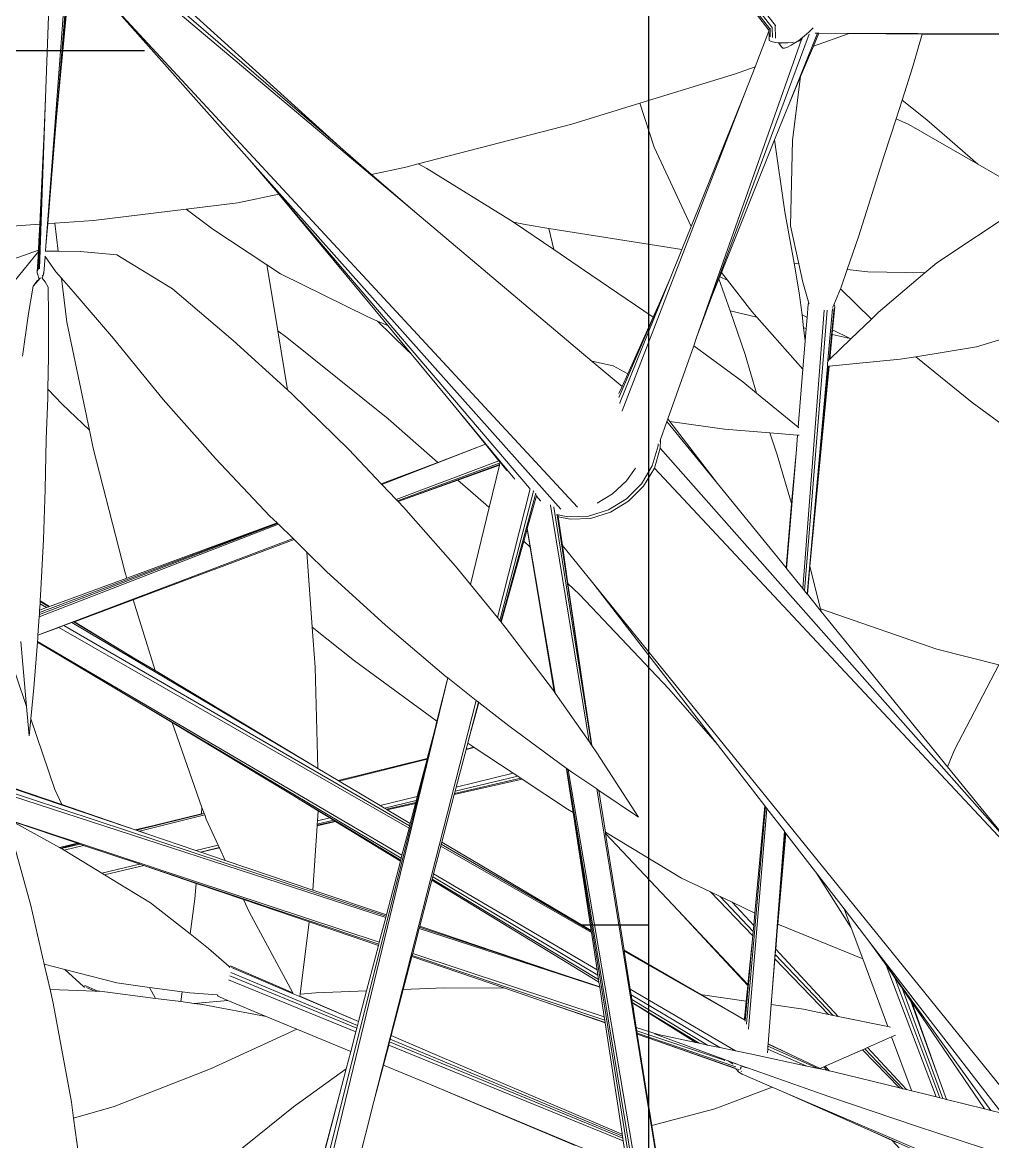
# Model space of a CAD drawing. Header units: millimetres. Extents: x 17 to 218440, y 21 to 53693.
# Drawn here: x 41036.1 to 41147, y 21875.3 to 22003.3 of the extents above; entities that cross this region are included whole.
import ezdxf

# ---------------------------------------------------------------- set-up
doc = ezdxf.new("R2010")
doc.units = ezdxf.units.MM
doc.header["$MEASUREMENT"] = 0
doc.linetypes.add('HIDDEN2', pattern=[0.1875, 0.125, -0.0625])
doc.layers.add('AS', color=8, linetype='HIDDEN2', lineweight=5)
doc.layers.add('Edges', color=7, linetype='Continuous', lineweight=18)
doc.layers.add('tampak', color=7, linetype='Continuous')

# ---------------------------------------------------------------- blocks, each defined once
blk = doc.blocks.new('OUTDOOR')
at = {"layer": 'tampak', "transparency": 33554687}
h = blk.add_hatch(dxfattribs=at)
h.set_pattern_fill('CROSS', scale=400)
h.paths.add_polyline_path([(1833117.56, 62258.33), (1829017.56, 62258.33), (1829017.56, 55399.79), (1833117.56, 55399.79)])
blk.add_line((1833117.56, 62258.33), (1833117.56, 44386.87))
blk = doc.blocks.new('BAMBOOPLAN')
at = {"layer": 'Edges'}
for p, q in [((-2.715, 8.3392), (-1.7153, 7.0763)), ((-2.1116, 7.5705), (-1.7212, 7.0733)), ((-1.7249, 7.0706), (-2.0252, 7.4588)), ((-1.7262, 7.0683), (-1.9214, 7.3233)), ((-2.9075, 6.7158), (-2.8695, 7.2193)), ((-2.8935, 6.8866), (-2.8666, 7.2149)), ((-2.8645, 7.2115), (-2.89, 6.9261)), ((-2.4267, 6.877), (-2.8116, 7.21)), ((-2.3048, 6.7715), (-2.8139, 7.2008)), ((-2.9002, 7.1682), (-2.9079, 6.9579)), ((-2.8676, 7.1649), (-2.89, 6.9261)), ((-2.7242, 7.1468), (-2.4267, 6.877)), ((-2.8128, 7.1247), (-2.5745, 6.8568)), ((-2.8128, 7.1247), (-2.039, 6.2888)), ((-1.82, 6.632), (-1.6603, 7.0617)), ((-1.7261, 7.0669), (-1.7486, 7.0087)), ((-1.7262, 7.0683), (-1.7261, 7.0701)), ((-1.7261, 7.0682), (-1.7262, 7.0683)), ((-1.7259, 7.0589), (-1.7261, 7.0682)), ((-1.7261, 7.0669), (-1.7261, 7.0682)), ((-1.726, 7.0604), (-1.7261, 7.0669)), ((-1.726, 7.0604), (-1.7258, 7.0531)), ((-1.7248, 7.0704), (-1.7249, 7.0706)), ((-1.7243, 7.0716), (-1.7243, 7.0718)), ((-1.724, 7.0576), (-1.7243, 7.0716)), ((-1.7212, 7.0733), (-1.721, 7.0729)), ((-1.7209, 7.0735), (-1.7209, 7.073)), ((-1.7209, 7.073), (-1.7204, 7.0565)), ((-1.7161, 7.0765), (-1.7161, 7.0763)), ((-1.7161, 7.0763), (-1.7153, 7.0556)), ((-1.7153, 7.0763), (-1.715, 7.076)), ((-1.6469, 7.0635), (-1.6957, 6.9418)), ((-1.6716, 7.0562), (-1.6679, 7.0591)), ((-1.6679, 7.0591), (-1.6611, 7.0651)), ((-1.6611, 7.0651), (-1.6582, 7.0679)), ((-1.6582, 7.0679), (-1.6553, 7.0708)), ((-1.6553, 7.0708), (-1.6541, 7.0723)), ((-1.6447, 7.0635), (-1.6536, 7.0425)), ((-1.6536, 7.0425), (-1.5953, 7.0631)), ((-1.65, 7.0636), (-1.6509, 7.0636)), ((-1.65, 7.0636), (-1.6469, 7.0635)), ((-1.6469, 7.0635), (-1.6447, 7.0635)), ((-1.6447, 7.0635), (-1.6446, 7.0635)), ((-1.6446, 7.0635), (-1.5953, 7.0631)), ((-1.6446, 7.0635), (-0.2215, 7.0578)), ((-1.5953, 7.0631), (-1.4759, 7.0621)), ((-1.4759, 7.0621), (-1.491, 7.0088)), ((-1.4759, 7.0621), (-1.3482, 7.0611)), ((-1.8444, 6.5661), (-1.6727, 7.0532)), ((-1.7258, 7.0531), (-1.7257, 7.0517)), ((-1.7257, 7.0517), (-1.7238, 7.0503)), ((-1.7238, 7.0503), (-1.7202, 7.0492)), ((-1.7202, 7.0492), (-1.7151, 7.0484)), ((-1.7151, 7.0484), (-1.7108, 7.048)), ((-1.7108, 7.048), (-1.7049, 7.0405)), ((-1.7108, 7.048), (-1.7106, 7.048)), ((-1.7096, 7.0467), (-1.7106, 7.048)), ((-1.7106, 7.048), (-1.709, 7.0478)), ((-1.709, 7.0478), (-1.7073, 7.0478)), ((-1.7065, 7.0468), (-1.7073, 7.0478)), ((-1.7073, 7.0478), (-1.7022, 7.0477)), ((-1.7022, 7.0477), (-1.6952, 7.0479)), ((-1.7005, 7.0392), (-1.6958, 7.0408)), ((-1.6958, 7.0408), (-1.6897, 7.0438)), ((-1.6952, 7.0479), (-1.6884, 7.0485)), ((-1.6897, 7.0438), (-1.6827, 7.0481)), ((-1.6884, 7.0485), (-1.6862, 7.0488)), ((-1.6827, 7.0481), (-1.68, 7.05)), ((-1.68, 7.05), (-1.6752, 7.0533)), ((-1.68, 7.05), (-1.6775, 7.0506)), ((-1.6775, 7.0506), (-1.6741, 7.0519)), ((-1.6752, 7.0533), (-1.6728, 7.0553)), ((-1.6536, 7.0425), (-1.6744, 6.9928)), ((-1.6741, 7.0519), (-1.6727, 7.0532)), ((-1.6728, 7.0553), (-1.6716, 7.0562)), ((-1.6727, 7.0532), (-1.6724, 7.0534)), ((-1.6725, 7.0545), (-1.6724, 7.0538)), ((-1.6724, 7.0538), (-1.6716, 7.0562)), ((-1.6724, 7.0538), (-1.6724, 7.0534)), ((-1.7049, 7.0405), (-1.7037, 7.0391)), ((-1.7037, 7.0391), (-1.7005, 7.0392)), ((-1.7808, 6.9973), (-1.7486, 7.0087)), ((-1.7486, 7.0087), (-1.7653, 6.9655)), ((-1.491, 7.0088), (-1.5087, 6.9539)), ((-1.937, 6.9491), (-1.7808, 6.9973)), ((-1.6744, 6.9928), (-1.6957, 6.9418)), ((-1.6744, 6.9928), (-1.6879, 6.8885)), ((-2.9079, 6.9579), (-2.918, 6.6784)), ((-2.9079, 6.9579), (-2.9101, 6.9027)), ((-1.7653, 6.9655), (-1.9661, 6.4466)), ((-1.7653, 6.9655), (-1.8531, 6.7479)), ((-1.5087, 6.9539), (-1.5185, 6.9236)), ((-1.5087, 6.9539), (-1.4684, 6.9222)), ((-2.0483, 6.9148), (-1.937, 6.9491)), ((-1.937, 6.9491), (-1.9137, 6.8772)), ((-1.6957, 6.9418), (-1.7169, 6.889)), ((-2.89, 6.9261), (-2.8935, 6.8866)), ((-2.299, 6.8498), (-2.0483, 6.9148)), ((-1.5185, 6.9236), (-1.5378, 6.8637)), ((-1.5185, 6.9236), (-1.4976, 6.9142)), ((-1.4976, 6.9142), (-1.3848, 6.8493)), ((-1.4684, 6.9222), (-1.3848, 6.8493)), ((-2.9101, 6.9027), (-2.9193, 6.6776)), ((-2.9174, 6.7513), (-2.9101, 6.9027)), ((-2.9045, 6.7522), (-2.8935, 6.8866)), ((-2.3754, 6.8326), (-2.4267, 6.877)), ((-1.9137, 6.8772), (-1.8531, 6.7479)), ((-1.7169, 6.889), (-1.8037, 6.6725)), ((-1.7169, 6.889), (-1.7, 6.7717)), ((-1.6879, 6.8885), (-1.691, 6.7488)), ((-1.5378, 6.8637), (-1.58, 6.7305)), ((-2.5745, 6.8568), (-2.0663, 6.2858)), ((-2.5322, 6.8072), (-2.5745, 6.8568)), ((-2.3754, 6.8326), (-2.3195, 6.8444)), ((-2.3195, 6.8444), (-2.299, 6.8498)), ((-2.299, 6.8498), (-2.2852, 6.8422)), ((-2.2852, 6.8422), (-2.1494, 6.7588)), ((-1.3848, 6.8493), (-1.3048, 6.8033)), ((-2.3048, 6.7715), (-2.3754, 6.8326)), ((-2.1172, 6.32), (-2.5322, 6.8072)), ((-2.5267, 6.8006), (-2.5322, 6.8072)), ((-2.6784, 6.776), (-2.5938, 6.7865)), ((-2.5938, 6.7865), (-2.5267, 6.8006)), ((-2.3488, 6.5857), (-2.5267, 6.8006)), ((-1.2987, 6.79), (-1.4518, 6.6884)), ((-2.8294, 6.7574), (-2.6784, 6.776)), ((-2.6784, 6.776), (-2.6347, 6.7435)), ((-2.0147, 6.527), (-2.3048, 6.7715)), ((-1.7, 6.7717), (-1.6852, 6.6877)), ((-3.0666, 6.7409), (-2.9174, 6.7513)), ((-2.9187, 6.7242), (-2.9174, 6.7513)), ((-2.9075, 6.7158), (-2.9045, 6.7522)), ((-2.9045, 6.7522), (-2.8927, 6.753)), ((-2.8927, 6.753), (-2.8294, 6.7574)), ((-2.8927, 6.753), (-2.8872, 6.7071)), ((-2.1494, 6.7588), (-2.1433, 6.7547)), ((-2.1433, 6.7547), (-2.1244, 6.7508)), ((-2.1433, 6.7547), (-2.0774, 6.7099)), ((-2.1244, 6.7508), (-2.0857, 6.7446)), ((-1.691, 6.7488), (-1.6774, 6.6868)), ((-2.6347, 6.7435), (-2.5465, 6.6851)), ((-2.0857, 6.7446), (-2.0774, 6.7099)), ((-2.0857, 6.7446), (-1.8684, 6.71)), ((-1.8531, 6.7479), (-1.8684, 6.71)), ((-1.58, 6.7305), (-1.5982, 6.6776)), ((-2.9196, 6.7087), (-2.9187, 6.7242)), ((-2.9195, 6.7087), (-2.9187, 6.7242)), ((-2.9081, 6.7072), (-2.9075, 6.7158)), ((-2.9874, 6.685), (-2.9196, 6.7087)), ((-2.9595, 6.658), (-2.9197, 6.7068)), ((-2.9215, 6.6734), (-2.9197, 6.7068)), ((-2.9211, 6.675), (-2.9195, 6.707)), ((-2.9197, 6.7068), (-2.9195, 6.707)), ((-2.9196, 6.7087), (-2.9195, 6.7087)), ((-2.9195, 6.707), (-2.9195, 6.7087)), ((-2.9108, 6.6715), (-2.9088, 6.6985)), ((-2.909, 6.6989), (-2.9092, 6.6991)), ((-2.9088, 6.6985), (-2.909, 6.6989)), ((-2.9081, 6.7072), (-2.9088, 6.7072)), ((-2.8911, 6.6734), (-2.9088, 6.6985)), ((-2.8872, 6.7071), (-2.9081, 6.7072)), ((-2.8513, 6.7069), (-2.8872, 6.7071)), ((-2.7915, 6.7015), (-2.8513, 6.7069)), ((-2.7004, 6.6456), (-2.7915, 6.7015)), ((-2.0774, 6.7099), (-2.0169, 6.6688)), ((-1.8684, 6.71), (-1.8875, 6.6627)), ((-2.5465, 6.6851), (-2.5402, 6.6495)), ((-2.5465, 6.6851), (-2.524, 6.6702)), ((-1.6852, 6.6877), (-1.6774, 6.6868)), ((-1.6852, 6.6877), (-1.6766, 6.6391)), ((-1.6774, 6.6868), (-1.6708, 6.6569)), ((-1.5982, 6.6776), (-1.6089, 6.6467)), ((-1.5982, 6.6776), (-1.5644, 6.6736)), ((-1.4518, 6.6884), (-1.4714, 6.6718)), ((-2.9281, 6.6504), (-2.916, 6.6635)), ((-2.9281, 6.6504), (-2.9221, 6.6584)), ((-2.9221, 6.6584), (-2.9183, 6.6618)), ((-2.9215, 6.6734), (-2.9216, 6.6717)), ((-2.9216, 6.6717), (-2.9213, 6.6701)), ((-2.9213, 6.6701), (-2.9183, 6.6618)), ((-2.9183, 6.6618), (-2.9161, 6.6637)), ((-2.9135, 6.6633), (-2.9141, 6.6641)), ((-2.9135, 6.6633), (-2.9136, 6.6631)), ((-2.9112, 6.6699), (-2.9135, 6.6633)), ((-2.9085, 6.6573), (-2.9135, 6.6633)), ((-2.913, 6.6681), (-2.9131, 6.6673)), ((-2.9112, 6.6703), (-2.9109, 6.674)), ((-2.9112, 6.6699), (-2.9108, 6.6715)), ((-2.9109, 6.6741), (-2.9109, 6.674)), ((-2.9038, 6.6486), (-2.9085, 6.6573)), ((-2.8819, 6.663), (-2.8911, 6.6734)), ((-2.8819, 6.663), (-2.8732, 6.5913)), ((-2.8629, 6.6415), (-2.8819, 6.663)), ((-2.524, 6.6702), (-2.3817, 6.6)), ((-2.0169, 6.6688), (-1.9152, 6.5995)), ((-1.8875, 6.6627), (-1.9695, 6.4595)), ((-1.9032, 6.6263), (-1.8875, 6.6627)), ((-1.8078, 6.6624), (-1.82, 6.632)), ((-1.8065, 6.6654), (-1.8078, 6.6624)), ((-1.8078, 6.6624), (-1.7896, 6.6097)), ((-1.8037, 6.6725), (-1.8065, 6.6654)), ((-1.8065, 6.6654), (-1.7939, 6.66)), ((-1.8037, 6.6725), (-1.7939, 6.66)), ((-1.7939, 6.66), (-1.754, 6.6089)), ((-1.6708, 6.6569), (-1.6608, 6.6225)), ((-1.5644, 6.6736), (-1.4714, 6.6718)), ((-1.4714, 6.6718), (-1.5475, 6.6073)), ((-2.9359, 6.6053), (-2.9281, 6.6504)), ((-2.9029, 6.6028), (-2.9038, 6.6486)), ((-2.797, 6.5645), (-2.8629, 6.6415)), ((-2.6012, 6.5615), (-2.7004, 6.6456)), ((-2.5402, 6.6495), (-2.5284, 6.5769)), ((-1.6766, 6.6391), (-1.6721, 6.6033)), ((-1.6093, 6.6459), (-1.6201, 6.6199)), ((-1.6089, 6.6467), (-1.6093, 6.6459)), ((-1.6093, 6.6459), (-1.5587, 6.5965)), ((-1.9708, 6.4692), (-1.9032, 6.6263)), ((-1.9152, 6.5995), (-1.9032, 6.6263)), ((-1.8444, 6.5661), (-1.82, 6.632)), ((-1.6619, 6.6207), (-1.6637, 6.5991)), ((-1.6608, 6.6225), (-1.6619, 6.6207)), ((-1.6608, 6.6225), (-1.6605, 6.6215)), ((-2.9457, 6.5356), (-2.9359, 6.6053)), ((-2.9031, 6.5354), (-2.9029, 6.6028)), ((-1.7896, 6.6097), (-1.7457, 6.5996)), ((-1.7896, 6.6097), (-1.7651, 6.5384)), ((-1.754, 6.6089), (-1.7457, 6.5996)), ((-1.6721, 6.6033), (-1.6637, 6.5991)), ((-1.6721, 6.6033), (-1.6695, 6.5819)), ((-1.6708, 6.1559), (-1.6362, 6.6107)), ((-1.6678, 6.1522), (-1.6308, 6.6109)), ((-1.6223, 6.6129), (-1.6303, 6.523)), ((-1.6197, 6.6145), (-1.6276, 6.5303)), ((-1.6185, 6.6164), (-1.6222, 6.5786)), ((-1.6201, 6.6199), (-1.6221, 6.6152)), ((-1.6188, 6.6184), (-1.6201, 6.6199)), ((-1.6185, 6.6164), (-1.6188, 6.6184)), ((-1.5475, 6.6073), (-1.5587, 6.5965)), ((-1.2116, 6.6043), (-1.3873, 6.5511)), ((-2.8732, 6.5913), (-2.8364, 6.4147)), ((-2.3817, 6.6), (-2.3657, 6.5931)), ((-2.3657, 6.5931), (-2.3185, 6.5464)), ((-2.3657, 6.5931), (-2.3488, 6.5857)), ((-2.3105, 6.5394), (-2.3488, 6.5857)), ((-1.9567, 6.507), (-1.9152, 6.5995)), ((-1.7457, 6.5996), (-1.6706, 6.5147)), ((-1.6637, 6.5991), (-1.6652, 6.581)), ((-1.5587, 6.5965), (-1.5924, 6.5641)), ((-2.5284, 6.5769), (-2.5136, 6.5661)), ((-2.5284, 6.5769), (-2.5128, 6.4809)), ((-2.5136, 6.5661), (-2.348, 6.4333)), ((-1.8491, 6.5528), (-1.8444, 6.5661)), ((-1.6695, 6.5819), (-1.6652, 6.581)), ((-1.6695, 6.5819), (-1.6668, 6.5607)), ((-1.6652, 6.581), (-1.6668, 6.5607)), ((-1.6229, 6.5712), (-1.6269, 6.531)), ((-1.6222, 6.5786), (-1.6229, 6.5712)), ((-1.6229, 6.5712), (-1.5937, 6.5644)), ((-1.6222, 6.5786), (-1.5937, 6.5644)), ((-2.7157, 6.4652), (-2.797, 6.5645)), ((-2.5128, 6.4809), (-2.6012, 6.5615)), ((-1.8913, 6.4332), (-1.8491, 6.5528)), ((-1.8491, 6.5528), (-1.7687, 6.4938)), ((-1.6668, 6.5607), (-1.6706, 6.5147)), ((-1.5924, 6.5641), (-1.6269, 6.531)), ((-1.5937, 6.5644), (-1.5924, 6.5641)), ((-1.3873, 6.5511), (-1.4862, 6.5349)), ((-2.9042, 6.4821), (-2.9031, 6.5354)), ((-2.3185, 6.5464), (-2.3105, 6.5394)), ((-2.2427, 6.4575), (-2.3105, 6.5394)), ((-1.7651, 6.5384), (-1.7464, 6.4755)), ((-1.6276, 6.5303), (-1.6296, 6.5284)), ((-1.5116, 6.5308), (-1.628, 6.5193)), ((-1.6269, 6.531), (-1.6276, 6.5303)), ((-1.4862, 6.5349), (-1.5116, 6.5308)), ((-1.4862, 6.5349), (-1.3944, 6.4603)), ((-2.0128, 6.527), (-2.0147, 6.527)), ((-1.9662, 6.486), (-2.0147, 6.527)), ((-1.9807, 6.5199), (-2.0128, 6.527)), ((-1.9567, 6.507), (-1.9807, 6.5199)), ((-1.6706, 6.5147), (-1.6785, 6.4198)), ((-1.6306, 6.519), (-1.6637, 6.1471)), ((-1.628, 6.5193), (-1.6411, 6.3849)), ((-1.6286, 6.5192), (-1.6411, 6.3849)), ((-1.6303, 6.523), (-1.6306, 6.519)), ((-1.6286, 6.5192), (-1.6306, 6.519)), ((-1.628, 6.5193), (-1.6286, 6.5192)), ((-1.9662, 6.486), (-1.9567, 6.507)), ((-1.7687, 6.4938), (-1.7464, 6.4755)), ((-2.9045, 6.4677), (-2.9042, 6.4821)), ((-2.9042, 6.4821), (-2.881, 6.4576)), ((-2.5051, 6.4739), (-2.5128, 6.4809)), ((-2.4124, 6.383), (-2.5051, 6.4739)), ((-1.9712, 6.4748), (-1.9662, 6.486)), ((-1.7464, 6.4755), (-1.6785, 6.4198)), ((-2.9072, 6.3999), (-2.9045, 6.4677)), ((-2.881, 6.4576), (-2.8364, 6.4147)), ((-2.6305, 6.3685), (-2.7157, 6.4652)), ((-2.1894, 6.392), (-2.2427, 6.4575)), ((-2.144, 6.3383), (-2.2427, 6.4575)), ((-1.9712, 6.4682), (-1.9708, 6.4692)), ((-1.9695, 6.4595), (-1.97, 6.4583)), ((-1.3944, 6.4603), (-1.2411, 6.3468)), ((-1.9663, 6.446), (-1.9664, 6.4458)), ((-1.9661, 6.4466), (-1.9663, 6.4462)), ((-2.348, 6.4333), (-2.2672, 6.3623)), ((-1.9031, 6.3998), (-1.8928, 6.429)), ((-1.8928, 6.429), (-1.8913, 6.4332)), ((-1.8928, 6.429), (-1.8104, 6.3277)), ((-1.8913, 6.4332), (-1.8882, 6.4292)), ((-1.8882, 6.4292), (-1.7989, 6.4166)), ((-1.8882, 6.4292), (-1.8104, 6.3277)), ((-1.6785, 6.4198), (-1.6773, 6.4189)), ((-2.8364, 6.4147), (-2.8303, 6.3855)), ((-1.7989, 6.4166), (-1.7249, 6.4105)), ((-1.7249, 6.4105), (-1.7127, 6.3744)), ((-1.7249, 6.4105), (-1.6795, 6.4067)), ((-1.6795, 6.4067), (-1.6814, 6.3835)), ((-1.6795, 6.4067), (-1.6767, 6.4065)), ((-2.9088, 6.3178), (-2.9072, 6.3999)), ((-2.8303, 6.3855), (-2.778, 6.1819)), ((-2.3594, 6.3271), (-2.4124, 6.383)), ((-2.1892, 6.3918), (-2.3586, 6.3263)), ((-2.1894, 6.392), (-2.2672, 6.3623)), ((-2.1892, 6.3918), (-2.1894, 6.392)), ((-2.1673, 6.3649), (-2.1892, 6.3918)), ((-1.9169, 6.3568), (-1.9072, 6.3893)), ((-1.9133, 6.3529), (-1.9036, 6.3853)), ((-1.9072, 6.3893), (-1.907, 6.3924)), ((-1.9044, 6.3961), (-1.904, 6.3971)), ((-1.904, 6.3971), (-1.9031, 6.3998)), ((-1.9036, 6.3853), (-1.9031, 6.3998)), ((-1.3315, 5.7383), (-1.9036, 6.3853)), ((-1.6814, 6.3835), (-1.6975, 6.1887)), ((-1.6814, 6.3835), (-1.6891, 6.295)), ((-1.6411, 6.3849), (-1.6592, 6.1921)), ((-2.5414, 6.2746), (-2.6305, 6.3685)), ((-2.335, 6.3014), (-2.1673, 6.3649)), ((-2.1653, 6.3624), (-2.1673, 6.3649)), ((-1.7127, 6.3744), (-1.6891, 6.295)), ((-2.2672, 6.3623), (-2.3594, 6.3271)), ((-2.3329, 6.2992), (-2.1655, 6.3617)), ((-2.1663, 6.3589), (-2.3321, 6.2983)), ((-2.1666, 6.3576), (-2.2342, 6.3333)), ((-2.1666, 6.3576), (-2.1834, 6.2883)), ((-2.1663, 6.3589), (-2.1666, 6.3576)), ((-2.1661, 6.3598), (-2.1663, 6.3589)), ((-2.1543, 6.3489), (-2.1653, 6.3624)), ((-1.9591, 6.3319), (-1.9443, 6.3528)), ((-1.9346, 6.3272), (-1.9169, 6.3568)), ((-1.931, 6.3233), (-1.9133, 6.3529)), ((-1.1961, 5.5853), (-1.9133, 6.3529)), ((-2.2342, 6.3333), (-2.3319, 6.2981)), ((-2.2342, 6.3333), (-2.1886, 6.2932)), ((-2.1412, 6.335), (-2.144, 6.3383)), ((-1.9817, 6.3108), (-1.9591, 6.3319)), ((-1.8104, 6.3277), (-1.6982, 6.1897)), ((-2.9115, 6.236), (-2.9088, 6.3178)), ((-2.3586, 6.3263), (-2.3594, 6.3271)), ((-2.335, 6.3014), (-2.3586, 6.3263)), ((-2.1698, 6.1089), (-2.1162, 6.319)), ((-2.1658, 6.104), (-2.1106, 6.3151)), ((-2.1071, 6.3117), (-2.1642, 6.1021)), ((-2.1166, 6.3193), (-2.1172, 6.32)), ((-2.1162, 6.319), (-2.1162, 6.3191)), ((-2.1106, 6.3151), (-2.1105, 6.3155)), ((-2.107, 6.3121), (-2.1071, 6.3117)), ((-2.0066, 6.2954), (-1.9817, 6.3108)), ((-1.959, 6.3026), (-1.9346, 6.3272)), ((-1.9554, 6.2987), (-1.931, 6.3233)), ((-2.3329, 6.2992), (-2.335, 6.3014)), ((-2.3321, 6.2983), (-2.3329, 6.2992)), ((-2.3319, 6.2981), (-2.3321, 6.2983)), ((-2.3233, 6.2891), (-2.3319, 6.2981)), ((-2.1886, 6.2932), (-2.1834, 6.2883)), ((-2.1071, 6.3037), (-2.1209, 6.2542)), ((-2.1061, 6.307), (-2.1071, 6.3037)), ((-2.1055, 6.3091), (-2.1061, 6.307)), ((-2.0995, 6.2993), (-2.1061, 6.307)), ((-2.0993, 6.2991), (-2.0995, 6.2993)), ((-2.0828, 6.2925), (-2.0829, 6.2926)), ((-2.0201, 5.9061), (-2.0828, 6.2925)), ((-1.9885, 6.2847), (-1.959, 6.3026)), ((-1.9849, 6.2808), (-1.9554, 6.2987)), ((-1.6891, 6.295), (-1.6982, 6.1897)), ((-2.5298, 6.2632), (-2.5414, 6.2746)), ((-2.2381, 6.1924), (-2.3233, 6.2891)), ((-2.1834, 6.2883), (-2.2139, 6.1628)), ((-2.0774, 6.289), (-2.0774, 6.2895)), ((-2.0159, 5.9001), (-2.0774, 6.289)), ((-2.0733, 6.2773), (-2.0546, 6.2731)), ((-2.0724, 6.2768), (-2.0724, 6.2766)), ((-2.0724, 6.2766), (-2.0275, 5.9785)), ((-2.0707, 6.2753), (-2.0705, 6.2735)), ((-2.0705, 6.2735), (-2.051, 6.2692)), ((-2.0705, 6.2735), (-2.0636, 6.2266)), ((-2.0546, 6.2731), (-2.0211, 6.2746)), ((-2.0211, 6.2746), (-1.9885, 6.2847)), ((-2.0176, 6.2707), (-1.9849, 6.2808)), ((-2.5275, 6.261), (-2.9184, 6.11)), ((-2.529, 6.2624), (-2.9181, 6.1139)), ((-2.5295, 6.2629), (-2.9179, 6.1169)), ((-2.7753, 6.173), (-2.5298, 6.2632)), ((-2.5295, 6.2629), (-2.5298, 6.2632)), ((-2.529, 6.2624), (-2.5295, 6.2629)), ((-2.5275, 6.261), (-2.529, 6.2624)), ((-2.5037, 6.2377), (-2.5275, 6.261)), ((-2.051, 6.2692), (-2.0176, 6.2707)), ((-2.9203, 6.0801), (-2.5037, 6.2377)), ((-2.502, 6.236), (-2.5037, 6.2377)), ((-2.1212, 6.2532), (-2.1267, 6.2336)), ((-2.1209, 6.2542), (-2.1212, 6.2532)), ((-2.1212, 6.2532), (-2.1163, 6.2236)), ((-2.1209, 6.2542), (-2.0752, 5.9849)), ((-2.9155, 6.1546), (-2.9115, 6.236)), ((-2.7646, 6.1379), (-2.502, 6.236)), ((-2.481, 6.2154), (-2.502, 6.236)), ((-2.1267, 6.2336), (-2.1636, 6.1014)), ((-2.1267, 6.2336), (-2.1163, 6.2236)), ((-2.1163, 6.2236), (-2.0773, 5.9879)), ((-2.0636, 6.2266), (-2.0122, 6.1631)), ((-2.0636, 6.2266), (-2.0545, 6.1642)), ((-2.481, 6.2154), (-2.4724, 6.0931)), ((-2.4487, 6.1838), (-2.481, 6.2154)), ((-2.778, 6.1819), (-2.7753, 6.173)), ((-2.3526, 6.0961), (-2.4487, 6.1838)), ((-2.2139, 6.1628), (-2.2381, 6.1924)), ((-1.6982, 6.1897), (-1.6975, 6.1887)), ((-1.6975, 6.1887), (-1.6708, 6.1559)), ((-1.6592, 6.1921), (-1.6634, 6.1468)), ((-1.6592, 6.1921), (-1.6417, 6.123)), ((-2.9013, 6.1266), (-2.7753, 6.173)), ((-2.0545, 6.1642), (-2.0358, 6.1461)), ((-2.0545, 6.1642), (-2.0275, 5.9785)), ((-2.0122, 6.1631), (-1.8104, 5.9013)), ((-2.0122, 6.1631), (-1.3041, 5.2883)), ((-2.9167, 6.136), (-2.9155, 6.1546)), ((-2.1698, 6.1089), (-2.2139, 6.1628)), ((-2.0358, 6.1461), (-1.8899, 5.9924)), ((-1.6708, 6.1559), (-1.6678, 6.1522)), ((-1.6678, 6.1522), (-1.6637, 6.1471)), ((-1.6637, 6.1471), (-1.6634, 6.1468)), ((-1.6634, 6.1468), (-1.6407, 6.1188)), ((-2.9177, 6.1206), (-2.917, 6.1313)), ((-2.917, 6.1313), (-2.9168, 6.1348)), ((-2.917, 6.1313), (-2.9062, 6.1249)), ((-2.9168, 6.1348), (-2.9167, 6.136)), ((-2.9168, 6.1348), (-2.9025, 6.1262)), ((-2.9167, 6.136), (-2.9013, 6.1266)), ((-2.9025, 6.1262), (-2.9013, 6.1266)), ((-2.8608, 6.1019), (-2.7646, 6.1379)), ((-2.7646, 6.1379), (-2.7291, 6.0219)), ((-2.9203, 6.0801), (-2.9184, 6.11)), ((-2.9184, 6.11), (-2.9181, 6.1139)), ((-2.9181, 6.1139), (-2.9179, 6.1169)), ((-2.9179, 6.1169), (-2.9177, 6.1206)), ((-2.9177, 6.1206), (-2.9062, 6.1249)), ((-2.9062, 6.1249), (-2.9025, 6.1262)), ((-2.1658, 6.104), (-2.1698, 6.1089)), ((-1.6417, 6.123), (-1.4519, 6.057)), ((-1.6417, 6.123), (-1.6407, 6.1188)), ((-1.6407, 6.1188), (-1.4343, 5.8649)), ((-2.9203, 6.0797), (-2.8863, 6.0924)), ((-2.8863, 6.0924), (-2.8779, 6.0955)), ((-2.3141, 5.7648), (-2.8863, 6.0924)), ((-2.8779, 6.0955), (-2.8649, 6.1004)), ((-2.3132, 5.7683), (-2.8779, 6.0955)), ((-2.8649, 6.1004), (-2.8616, 6.1016)), ((-2.8649, 6.1004), (-2.4693, 5.8657)), ((-2.8616, 6.1016), (-2.8608, 6.1019)), ((-2.8616, 6.1016), (-2.7614, 6.0413)), ((-2.8608, 6.1019), (-2.7614, 6.0413)), ((-2.4724, 6.0931), (-2.4032, 6.0377)), ((-2.4724, 6.0931), (-2.4677, 6.0274)), ((-2.2534, 6.012), (-2.3526, 6.0961)), ((-2.1642, 6.1021), (-2.1658, 6.104)), ((-2.1636, 6.1014), (-2.1642, 6.1021)), ((-2.1569, 6.0931), (-2.1636, 6.1014)), ((-2.0799, 5.9915), (-2.1569, 6.0931)), ((-2.921, 6.0696), (-2.9207, 6.0739)), ((-2.9207, 6.0739), (-2.9203, 6.0797)), ((-2.9203, 6.0797), (-2.9203, 6.0801)), ((-2.9719, 6.0604), (-2.9389, 5.9636)), ((-2.9482, 6.0693), (-2.9389, 5.9636)), ((-2.9271, 5.994), (-2.9211, 6.0684)), ((-2.9211, 6.0684), (-2.921, 6.0696)), ((-2.9211, 6.0684), (-2.7894, 5.9902)), ((-2.921, 6.0696), (-2.3257, 5.7203)), ((-1.4519, 6.057), (-1.3504, 6.0312)), ((-2.7614, 6.0413), (-2.7291, 6.0219)), ((-2.4032, 6.0377), (-2.2687, 5.9395)), ((-2.7291, 6.0219), (-2.4693, 5.8657)), ((-2.4677, 6.0274), (-2.4629, 5.8619)), ((-1.3504, 6.0312), (-1.4229, 5.8928)), ((-2.2509, 6.01), (-2.4758, 5.0826)), ((-2.251, 6.0101), (-2.2687, 5.9395)), ((-2.251, 6.0101), (-2.2534, 6.012)), ((-2.2509, 6.01), (-2.251, 6.0101)), ((-2.2043, 5.9733), (-2.2509, 6.01)), ((-2.932, 5.9432), (-2.9271, 5.994)), ((-2.7894, 5.9902), (-2.327, 5.7154)), ((-2.7894, 5.9902), (-2.7011, 5.937)), ((-2.0773, 5.9879), (-2.0799, 5.9915)), ((-2.0752, 5.9849), (-2.0773, 5.9879)), ((-2.0201, 5.9061), (-2.0752, 5.9849)), ((-1.8899, 5.9924), (-1.8104, 5.9013)), ((-2.9347, 5.9152), (-2.9389, 5.9636)), ((-2.3715, 5.3178), (-2.2043, 5.9733)), ((-2.2175, 5.9064), (-2.2007, 5.9705)), ((-2.2002, 5.97), (-2.2175, 5.9064)), ((-2.2007, 5.9705), (-2.2043, 5.9733)), ((-2.2002, 5.97), (-2.2007, 5.9705)), ((-2.1513, 5.9315), (-2.2002, 5.97)), ((-2.0275, 5.9785), (-2.0156, 5.8996)), ((-2.9347, 5.9152), (-2.932, 5.9432)), ((-2.932, 5.9432), (-2.8927, 5.8277)), ((-2.7011, 5.937), (-2.6524, 5.7985)), ((-2.7011, 5.937), (-2.5078, 5.8206)), ((-2.2687, 5.9395), (-2.2728, 5.9232)), ((-2.0572, 5.8628), (-2.1513, 5.9315)), ((-2.2728, 5.9232), (-2.4831, 5.0812)), ((-2.2845, 5.8782), (-2.2728, 5.9232)), ((-2.237, 5.8316), (-2.2209, 5.8933)), ((-2.2078, 5.8966), (-2.2209, 5.8933)), ((-2.2209, 5.8933), (-2.2208, 5.8939)), ((-2.2208, 5.8939), (-2.2182, 5.9036)), ((-2.2083, 5.897), (-2.2208, 5.8939)), ((-2.2182, 5.9036), (-2.2175, 5.9064)), ((-2.2182, 5.9036), (-2.2083, 5.897)), ((-2.2083, 5.897), (-2.2078, 5.8966)), ((-2.2078, 5.8966), (-2.1439, 5.8543)), ((-2.0159, 5.9001), (-2.0201, 5.9061)), ((-2.0156, 5.8996), (-2.0159, 5.9001)), ((-2.0074, 5.8879), (-2.0156, 5.8996)), ((-1.8104, 5.9013), (-1.7331, 5.8011)), ((-1.4229, 5.8928), (-1.4343, 5.8649)), ((-2.2845, 5.8782), (-2.43, 5.8423)), ((-2.2847, 5.8773), (-2.4283, 5.8413)), ((-2.3007, 5.8162), (-2.2847, 5.8773)), ((-2.2847, 5.8773), (-2.2845, 5.8782)), ((-1.9395, 5.7825), (-2.0074, 5.8879)), ((-2.4693, 5.8657), (-2.4629, 5.8619)), ((-2.4629, 5.8619), (-2.43, 5.8423)), ((-2.237, 5.8316), (-2.1439, 5.8543)), ((-2.1439, 5.8543), (-2.1366, 5.8495)), ((-2.0572, 5.8628), (-2.0569, 5.8609)), ((-2.0566, 5.8623), (-2.0572, 5.8628)), ((-2.0569, 5.8609), (-1.8769, 4.7375)), ((-2.0461, 5.7901), (-2.0569, 5.8609)), ((-2.0566, 5.8623), (-1.871, 4.7392)), ((-2.0541, 5.8605), (-2.0566, 5.8623)), ((-2.0541, 5.8605), (-1.8642, 4.7407)), ((-2.0466, 5.855), (-2.0541, 5.8605)), ((-2.0075, 5.8286), (-2.0466, 5.855)), ((-1.4343, 5.8649), (-1.3315, 5.7383)), ((-2.9925, 5.8411), (-2.8815, 5.803)), ((-2.992, 5.8398), (-2.7391, 5.7541)), ((-2.43, 5.8423), (-2.4283, 5.8413)), ((-2.4283, 5.8413), (-2.3611, 5.8015)), ((-2.1291, 5.8445), (-2.2402, 5.8194)), ((-2.1317, 5.8462), (-2.2398, 5.8212)), ((-2.2388, 5.8251), (-2.1366, 5.8495)), ((-2.1366, 5.8495), (-2.1317, 5.8462)), ((-2.1317, 5.8462), (-2.1291, 5.8445)), ((-2.1291, 5.8445), (-2.0552, 5.7955)), ((-2.3517, 5.6206), (-2.9886, 5.8309)), ((-2.3522, 5.6186), (-2.9863, 5.8249)), ((-2.8927, 5.8277), (-2.8815, 5.803)), ((-2.5078, 5.8206), (-2.3278, 5.7122)), ((-2.5078, 5.8206), (-2.4628, 5.7931)), ((-2.3611, 5.8015), (-2.3007, 5.8162)), ((-2.3023, 5.8099), (-2.3007, 5.8162)), ((-2.2605, 5.7418), (-2.2402, 5.8194)), ((-2.2402, 5.8194), (-2.2398, 5.8212)), ((-2.2398, 5.8212), (-2.2388, 5.8251)), ((-2.2388, 5.8251), (-2.237, 5.8316)), ((-2.0042, 5.8263), (-2.0075, 5.8286)), ((-1.892, 5.1167), (-2.0075, 5.8286)), ((-1.9395, 5.7825), (-2.0042, 5.8263)), ((-1.9934, 5.7582), (-2.0042, 5.8263)), ((-2.8815, 5.803), (-2.7615, 5.7618)), ((-2.6524, 5.7985), (-2.6532, 5.7877)), ((-2.6524, 5.7985), (-2.6489, 5.7887)), ((-2.3611, 5.8015), (-2.3543, 5.7975)), ((-2.3543, 5.7975), (-2.3023, 5.8099)), ((-2.3543, 5.7975), (-2.351, 5.7955)), ((-2.3032, 5.8065), (-2.351, 5.7955)), ((-2.3036, 5.8051), (-2.3496, 5.7946)), ((-2.3121, 5.7724), (-2.3036, 5.8051)), ((-2.3036, 5.8051), (-2.3032, 5.8065)), ((-2.3032, 5.8065), (-2.3023, 5.8099)), ((-1.732, 5.7996), (-1.7628, 5.4446)), ((-1.7331, 5.8011), (-1.7491, 5.6255)), ((-1.7331, 5.8011), (-1.732, 5.7996)), ((-1.732, 5.7996), (-1.7298, 5.7968)), ((-2.971, 5.7793), (-2.3628, 5.5781)), ((-2.6488, 5.7884), (-2.7596, 5.7612)), ((-2.648, 5.7862), (-2.7546, 5.7595)), ((-2.6532, 5.7877), (-2.7311, 5.7689)), ((-2.6489, 5.7887), (-2.6532, 5.7877)), ((-2.6489, 5.7887), (-2.6488, 5.7884)), ((-2.6488, 5.7884), (-2.648, 5.7862)), ((-2.648, 5.7862), (-2.6455, 5.7791)), ((-2.6455, 5.7791), (-2.626, 5.737)), ((-2.4628, 5.7931), (-2.4639, 5.7764)), ((-2.4639, 5.7764), (-2.4436, 5.7814)), ((-2.4628, 5.7931), (-2.4436, 5.7814)), ((-2.4436, 5.7814), (-2.4374, 5.7776)), ((-2.351, 5.7955), (-2.3496, 5.7946)), ((-2.3496, 5.7946), (-2.3121, 5.7724)), ((-2.0552, 5.7955), (-2.0461, 5.7901)), ((-2.0166, 5.5971), (-2.0461, 5.7901)), ((-1.7298, 5.7968), (-1.7595, 5.4367)), ((-1.7298, 5.7968), (-1.701, 5.7594)), ((-2.9321, 5.638), (-2.9708, 5.7784)), ((-2.9633, 5.7759), (-2.8851, 5.7329)), ((-2.9633, 5.7759), (-2.8558, 5.7398)), ((-2.7615, 5.7618), (-2.7311, 5.7689)), ((-2.7615, 5.7618), (-2.7611, 5.7617)), ((-2.7311, 5.7689), (-2.7611, 5.7617)), ((-2.7611, 5.7617), (-2.7596, 5.7612)), ((-2.7596, 5.7612), (-2.7546, 5.7595)), ((-2.4644, 5.7686), (-2.4715, 5.6635)), ((-2.4349, 5.7761), (-2.4644, 5.7692)), ((-2.434, 5.7755), (-2.4644, 5.7686)), ((-2.4643, 5.7712), (-2.4644, 5.7692)), ((-2.4644, 5.7692), (-2.4644, 5.7686)), ((-2.4643, 5.7712), (-2.4374, 5.7776)), ((-2.4639, 5.7764), (-2.4643, 5.7712)), ((-2.4374, 5.7776), (-2.4349, 5.7761)), ((-2.4349, 5.7761), (-2.434, 5.7755)), ((-2.434, 5.7755), (-2.3281, 5.7109)), ((-2.3257, 5.7203), (-2.3141, 5.7648)), ((-2.3141, 5.7648), (-2.3132, 5.7683)), ((-2.3132, 5.7683), (-2.3121, 5.7724)), ((-2.7546, 5.7595), (-2.7391, 5.7541)), ((-2.7391, 5.7541), (-2.6624, 5.7282)), ((-1.9934, 5.7582), (-1.8692, 5.6831)), ((-1.9931, 5.7559), (-1.9934, 5.7582)), ((-1.9931, 5.7559), (-1.8744, 5.6299)), ((-1.9629, 5.5653), (-1.9931, 5.7559)), ((-1.7252, 5.4406), (-1.701, 5.7594)), ((-1.7126, 5.5967), (-1.6996, 5.7576)), ((-1.6985, 5.7561), (-1.7116, 5.6078)), ((-1.701, 5.7594), (-1.6996, 5.7576)), ((-1.6996, 5.7576), (-1.6985, 5.7561)), ((-1.6985, 5.7561), (-1.6501, 5.6934)), ((-2.8851, 5.7329), (-2.8558, 5.7398)), ((-2.8851, 5.7329), (-2.8836, 5.7321)), ((-2.8541, 5.7393), (-2.8836, 5.7321)), ((-2.8836, 5.7321), (-2.8819, 5.7311)), ((-2.8819, 5.7311), (-2.8817, 5.7311)), ((-2.8517, 5.7385), (-2.8817, 5.7311)), ((-2.8817, 5.7311), (-2.8777, 5.7286)), ((-2.846, 5.7365), (-2.8777, 5.7286)), ((-2.8777, 5.7286), (-2.8158, 5.6908)), ((-2.8558, 5.7398), (-2.8541, 5.7393)), ((-2.8541, 5.7393), (-2.8517, 5.7385)), ((-2.8517, 5.7385), (-2.846, 5.7365)), ((-2.846, 5.7365), (-2.7552, 5.7061)), ((-2.6624, 5.7282), (-2.626, 5.737)), ((-2.6624, 5.7282), (-2.6549, 5.7256)), ((-2.6549, 5.7256), (-2.6241, 5.733)), ((-2.6549, 5.7256), (-2.6541, 5.7253)), ((-2.6238, 5.7324), (-2.6541, 5.7253)), ((-2.6541, 5.7253), (-2.6143, 5.7119)), ((-2.626, 5.737), (-2.6241, 5.733)), ((-2.6241, 5.733), (-2.6238, 5.7324)), ((-2.6238, 5.7324), (-2.6143, 5.7119)), ((-2.2741, 5.69), (-2.2623, 5.7352)), ((-2.2623, 5.7352), (-2.2615, 5.7383)), ((-2.0162, 5.5943), (-2.2623, 5.7352)), ((-2.2615, 5.7383), (-2.2605, 5.7418)), ((-2.0165, 5.5964), (-2.2615, 5.7383)), ((-2.2605, 5.7418), (-2.0166, 5.5971)), ((-2.8158, 5.6908), (-2.7543, 5.7058)), ((-2.7552, 5.7061), (-2.7543, 5.7058)), ((-2.7543, 5.7058), (-2.7475, 5.7035)), ((-2.6143, 5.7119), (-2.4715, 5.6635)), ((-2.3511, 5.6227), (-2.3281, 5.7109)), ((-2.3281, 5.7109), (-2.3278, 5.7122)), ((-2.3278, 5.7122), (-2.327, 5.7154)), ((-2.327, 5.7154), (-2.3257, 5.7203)), ((-2.8158, 5.6908), (-2.8115, 5.6882)), ((-2.8115, 5.6882), (-2.7475, 5.7035)), ((-2.8115, 5.6882), (-2.7363, 5.6424)), ((-2.7475, 5.7035), (-2.662, 5.6744)), ((-2.7475, 5.7035), (-2.3636, 5.5748)), ((-2.2755, 5.6848), (-2.2741, 5.69)), ((-2.2741, 5.69), (-2.0069, 5.5332)), ((-1.6501, 5.6934), (-1.6484, 5.691)), ((-1.6501, 5.6934), (-1.6035, 5.6329)), ((-1.6484, 5.691), (-1.5918, 5.6016)), ((-2.662, 5.6744), (-2.664, 5.649)), ((-2.662, 5.6744), (-2.5847, 5.6481)), ((-2.2965, 5.6043), (-2.2768, 5.6796)), ((-2.2768, 5.6796), (-2.2764, 5.6812)), ((-2.2768, 5.6796), (-2.0129, 5.5186)), ((-2.2764, 5.6812), (-2.2755, 5.6848)), ((-2.2764, 5.6812), (-2.0045, 5.5175)), ((-2.2755, 5.6848), (-2.0055, 5.5244)), ((-1.8692, 5.6831), (-1.8218, 5.6604)), ((-2.4715, 5.6635), (-2.3511, 5.6227)), ((-1.7526, 5.5886), (-1.8218, 5.6604)), ((-1.8218, 5.6604), (-1.8059, 5.6527)), ((-1.7519, 5.5959), (-1.8059, 5.6527)), ((-1.8059, 5.6527), (-1.7865, 5.6434)), ((-2.9101, 5.5425), (-2.9321, 5.638)), ((-2.7363, 5.6424), (-2.6718, 5.5918)), ((-2.664, 5.649), (-2.6718, 5.5918)), ((-2.5847, 5.6481), (-2.5752, 5.6278)), ((-2.5847, 5.6481), (-2.4771, 5.6115)), ((-1.7865, 5.6434), (-1.751, 5.6053)), ((-1.7865, 5.6434), (-1.7491, 5.6255)), ((-1.6035, 5.6329), (-1.5918, 5.6016)), ((-1.6035, 5.6329), (-1.5611, 5.5779)), ((-2.5752, 5.6278), (-2.5042, 5.4954)), ((-2.3628, 5.5781), (-2.3522, 5.6186)), ((-2.3522, 5.6186), (-2.3517, 5.6206)), ((-2.3517, 5.6206), (-2.3511, 5.6227)), ((-1.8744, 5.6299), (-1.7606, 5.5077)), ((-1.8744, 5.6299), (-1.7605, 5.509)), ((-1.7491, 5.6255), (-1.751, 5.6053)), ((-2.4771, 5.6115), (-2.4919, 5.4931)), ((-2.4771, 5.6115), (-2.3641, 5.5731)), ((-2.3081, 5.56), (-2.2974, 5.6007)), ((-2.2974, 5.6007), (-2.297, 5.6026)), ((-2.0025, 5.5048), (-2.2974, 5.6007)), ((-2.297, 5.6026), (-2.2965, 5.6043)), ((-2.0782, 5.5303), (-2.297, 5.6026)), ((-2.2965, 5.6043), (-2.0782, 5.5303)), ((-2.0165, 5.5964), (-2.0166, 5.5971)), ((-2.0162, 5.5943), (-2.0165, 5.5964)), ((-1.7514, 5.6006), (-1.7519, 5.5959)), ((-1.751, 5.6053), (-1.7514, 5.6006)), ((-1.7151, 5.5667), (-1.7126, 5.5967)), ((-1.7116, 5.6078), (-1.7126, 5.5967)), ((-1.7116, 5.6078), (-1.573, 5.5508)), ((-1.5918, 5.6016), (-1.573, 5.5508)), ((-2.6718, 5.5918), (-2.6417, 5.5682)), ((-2.3636, 5.5748), (-2.3628, 5.5781)), ((-2.0069, 5.5332), (-2.0162, 5.5943)), ((-1.7519, 5.5959), (-1.7652, 5.4495)), ((-1.7605, 5.509), (-1.7526, 5.5886)), ((-1.7526, 5.5886), (-1.7519, 5.5959)), ((-1.5345, 5.5409), (-1.5611, 5.5779)), ((-1.5611, 5.5779), (-1.3459, 5.2988)), ((-2.6417, 5.5682), (-2.6081, 5.5383)), ((-2.3835, 5.4985), (-2.3641, 5.5731)), ((-2.3641, 5.5731), (-2.3636, 5.5748)), ((-2.309, 5.5565), (-2.3081, 5.56)), ((-2.3081, 5.56), (-1.9951, 5.4564)), ((-1.8373, 5.4925), (-1.9629, 5.5653)), ((-1.9627, 5.5637), (-1.9629, 5.5653)), ((-1.7662, 5.4512), (-1.9627, 5.5637)), ((-1.9529, 5.5016), (-1.9627, 5.5637)), ((-1.7158, 5.558), (-1.7151, 5.5667)), ((-1.7151, 5.5667), (-1.6128, 5.457)), ((-2.9101, 5.5425), (-2.8767, 5.5338)), ((-2.9005, 5.5007), (-2.9101, 5.5425)), ((-2.3235, 5.5009), (-2.3095, 5.5546)), ((-2.3095, 5.5546), (-2.309, 5.5565)), ((-2.3095, 5.5546), (-2.1578, 5.503)), ((-2.309, 5.5565), (-1.9943, 5.451)), ((-1.7224, 5.4762), (-1.7163, 5.551)), ((-1.7163, 5.551), (-1.7158, 5.558)), ((-1.6288, 5.4603), (-1.7163, 5.551)), ((-1.6213, 5.4587), (-1.7158, 5.558)), ((-1.573, 5.5508), (-1.5321, 5.4406)), ((-2.8767, 5.5338), (-2.8462, 5.5061)), ((-2.8767, 5.5338), (-2.7916, 5.5117)), ((-2.6064, 5.5392), (-2.6081, 5.5383)), ((-2.6081, 5.5383), (-2.6067, 5.5371)), ((-2.3995, 5.4375), (-2.6067, 5.523)), ((-2.6049, 5.5389), (-2.6064, 5.5392)), ((-2.3982, 5.4422), (-2.6051, 5.5288)), ((-2.6049, 5.5389), (-2.5042, 5.4954)), ((-2.6042, 5.537), (-2.5034, 5.494)), ((-2.0026, 5.5054), (-2.0782, 5.5303)), ((-2.0055, 5.5244), (-2.0069, 5.5332)), ((-2.0045, 5.5175), (-2.0055, 5.5244)), ((-1.4527, 5.3253), (-1.5345, 5.5409)), ((-1.5328, 5.5386), (-1.5345, 5.5409)), ((-1.3638, 5.3032), (-1.5328, 5.5386)), ((-1.5203, 5.5202), (-1.5328, 5.5386)), ((-2.8438, 5.5072), (-2.8462, 5.5061)), ((-2.8462, 5.5061), (-2.8443, 5.5044)), ((-2.8419, 5.5068), (-2.8438, 5.5072)), ((-2.8419, 5.5068), (-2.8226, 5.4983)), ((-2.7916, 5.5117), (-2.738, 5.5044)), ((-2.4009, 5.4319), (-2.6089, 5.5167)), ((-2.0038, 5.5129), (-2.0129, 5.5186)), ((-2.0129, 5.5186), (-2.0038, 5.513)), ((-2.0038, 5.513), (-2.0045, 5.5175)), ((-2.0038, 5.5129), (-2.0038, 5.513)), ((-2.0026, 5.5054), (-2.0038, 5.5129)), ((-2.0025, 5.5048), (-2.0026, 5.5054)), ((-1.9951, 5.4564), (-2.0025, 5.5048)), ((-1.7632, 5.4821), (-1.7606, 5.5077)), ((-1.7606, 5.5077), (-1.7605, 5.509)), ((-1.4468, 5.3238), (-1.5203, 5.5202)), ((-1.5087, 5.5031), (-1.5203, 5.5202)), ((-2.8953, 5.4784), (-2.9005, 5.5007)), ((-2.9005, 5.5007), (-2.8553, 5.4993)), ((-2.8553, 5.4993), (-2.8277, 5.4984)), ((-2.8409, 5.5043), (-2.8277, 5.4984)), ((-2.8277, 5.4984), (-2.8226, 5.4983)), ((-2.8226, 5.4983), (-2.8193, 5.4982)), ((-2.8193, 5.4982), (-2.7286, 5.4865)), ((-2.738, 5.5044), (-2.7286, 5.4865)), ((-2.738, 5.5044), (-2.6846, 5.497)), ((-2.7286, 5.4865), (-2.6868, 5.4811)), ((-2.6846, 5.497), (-2.6868, 5.4811)), ((-2.6846, 5.497), (-2.6725, 5.4954)), ((-2.6725, 5.4954), (-2.6274, 5.492)), ((-2.6267, 5.4899), (-2.6274, 5.492)), ((-2.6274, 5.492), (-2.6258, 5.4919)), ((-2.6267, 5.4899), (-2.61, 5.483)), ((-2.5042, 5.4954), (-2.5034, 5.494)), ((-2.5034, 5.494), (-2.4924, 5.4893)), ((-2.4923, 5.4903), (-2.4924, 5.4893)), ((-2.4924, 5.4893), (-2.3966, 5.4484)), ((-2.4919, 5.4931), (-2.4923, 5.4903)), ((-2.4923, 5.4903), (-2.3965, 5.4489)), ((-2.4919, 5.4931), (-2.4662, 5.4953)), ((-2.4662, 5.4953), (-2.3835, 5.4985)), ((-2.3965, 5.4489), (-2.3835, 5.4985)), ((-2.3432, 5.4259), (-2.3235, 5.5009)), ((-2.3235, 5.5009), (-2.2574, 5.5036)), ((-2.2574, 5.5036), (-2.1578, 5.503)), ((-2.1578, 5.503), (-2.0947, 5.4816)), ((-1.9529, 5.5016), (-1.7808, 5.4006)), ((-1.9514, 5.4922), (-1.9529, 5.5016)), ((-1.9514, 5.4922), (-1.8062, 5.406)), ((-1.9502, 5.4848), (-1.9514, 5.4922)), ((-1.8373, 5.4925), (-1.8348, 5.4924)), ((-1.7662, 5.4513), (-1.8373, 5.4925)), ((-1.8348, 5.4924), (-1.7632, 5.4821)), ((-1.4421, 5.3227), (-1.5087, 5.5031)), ((-1.4941, 5.4817), (-1.5087, 5.5031)), ((-2.8658, 5.3171), (-2.8953, 5.4784)), ((-2.6868, 5.4811), (-2.6651, 5.4783)), ((-2.6651, 5.4783), (-2.61, 5.483)), ((-2.6651, 5.4783), (-2.6514, 5.4765)), ((-2.6514, 5.4765), (-2.5474, 5.457)), ((-2.61, 5.483), (-2.5474, 5.457)), ((-1.9936, 5.4463), (-2.0947, 5.4816)), ((-2.0947, 5.4816), (-1.9937, 5.4472)), ((-1.9502, 5.4848), (-1.8263, 5.4102)), ((-1.9494, 5.4799), (-1.9502, 5.4848)), ((-1.9494, 5.4799), (-1.84, 5.4131)), ((-1.9493, 5.4789), (-1.9494, 5.4799)), ((-1.8458, 5.4143), (-1.9493, 5.4789)), ((-1.943, 5.4391), (-1.9493, 5.4789)), ((-1.766, 5.4538), (-1.7632, 5.4821)), ((-1.7252, 5.4406), (-1.7224, 5.4762)), ((-1.7224, 5.4762), (-1.6697, 5.4686)), ((-1.6697, 5.4686), (-1.6288, 5.4603)), ((-1.4941, 5.4817), (-1.4491, 5.3571)), ((-1.4929, 5.48), (-1.4941, 5.4817)), ((-1.4929, 5.48), (-1.4491, 5.3571)), ((-1.3742, 5.3058), (-1.4929, 5.48)), ((-2.5474, 5.457), (-2.4975, 5.4362)), ((-1.9943, 5.451), (-1.9951, 5.4564)), ((-1.9937, 5.4472), (-1.9943, 5.451)), ((-1.7662, 5.4513), (-1.766, 5.4538)), ((-1.7662, 5.4512), (-1.7662, 5.4513)), ((-1.7658, 5.451), (-1.7662, 5.4512)), ((-1.6288, 5.4603), (-1.6213, 5.4587)), ((-1.6213, 5.4587), (-1.6128, 5.457)), ((-1.6128, 5.457), (-1.5321, 5.4406)), ((-2.6384, 5.3714), (-2.4975, 5.4362)), ((-2.4975, 5.4362), (-2.4094, 5.3996)), ((-2.4094, 5.3996), (-2.4009, 5.4319)), ((-2.4009, 5.4319), (-2.3995, 5.4375)), ((-2.3995, 5.4375), (-2.3982, 5.4422)), ((-2.3982, 5.4422), (-2.3966, 5.4484)), ((-2.3966, 5.4484), (-2.3965, 5.4489)), ((-1.9936, 5.4463), (-1.9937, 5.4472)), ((-1.966, 5.2656), (-1.9936, 5.4463)), ((-1.943, 5.4391), (-1.9071, 5.4272)), ((-1.9421, 5.4335), (-1.943, 5.4391)), ((-1.9421, 5.4335), (-1.8003, 5.3859)), ((-1.9415, 5.4295), (-1.9421, 5.4335)), ((-1.7652, 5.4495), (-1.7652, 5.449)), ((-1.7628, 5.4446), (-1.7628, 5.4442)), ((-1.7595, 5.4367), (-1.7595, 5.4363)), ((-1.7274, 5.4121), (-1.7252, 5.4406)), ((-1.5321, 5.4406), (-1.5274, 5.4396)), ((-2.3473, 5.4101), (-2.3459, 5.4154)), ((-2.3459, 5.4154), (-2.3448, 5.4199)), ((-1.9649, 5.2582), (-2.3459, 5.4154)), ((-2.3448, 5.4199), (-2.3433, 5.4256)), ((-1.9653, 5.2611), (-2.3448, 5.4199)), ((-2.3433, 5.4256), (-2.3432, 5.4259)), ((-2.3433, 5.4256), (-2.2713, 5.3949)), ((-2.3432, 5.4259), (-2.2713, 5.3949)), ((-1.9415, 5.4295), (-1.7802, 5.3747)), ((-1.9412, 5.4281), (-1.9415, 5.4295)), ((-1.9084, 5.4167), (-1.9412, 5.4281)), ((-1.9176, 5.2786), (-1.9412, 5.4281)), ((-1.9131, 5.4285), (-1.8048, 5.3887)), ((-1.9131, 5.4285), (-1.9071, 5.4272)), ((-1.7816, 5.3719), (-1.9084, 5.4167)), ((-1.7813, 5.3724), (-1.9084, 5.4167)), ((-1.9071, 5.4272), (-1.8458, 5.4143)), ((-1.8458, 5.4143), (-1.84, 5.4131)), ((-1.5653, 5.406), (-1.5257, 5.4235)), ((-1.5257, 5.4235), (-1.5196, 5.4262)), ((-1.5257, 5.4235), (-1.4939, 5.3377)), ((-2.4168, 5.3711), (-2.4094, 5.3996)), ((-2.3559, 5.3773), (-2.3473, 5.4101)), ((-1.9642, 5.2539), (-2.3473, 5.4101)), ((-2.2713, 5.3949), (-1.9674, 5.2652)), ((-1.84, 5.4131), (-1.8263, 5.4102)), ((-1.8263, 5.4102), (-1.8062, 5.406)), ((-1.8062, 5.406), (-1.7808, 5.4006)), ((-1.7808, 5.4006), (-1.7571, 5.3956)), ((-1.7571, 5.3956), (-1.7319, 5.3902)), ((-1.7285, 5.3973), (-1.7281, 5.4035)), ((-1.7281, 5.4035), (-1.7277, 5.4086)), ((-1.7281, 5.4035), (-1.664, 5.3759)), ((-1.7277, 5.4086), (-1.7274, 5.4116)), ((-1.7277, 5.4086), (-1.646, 5.372)), ((-1.7274, 5.4121), (-1.6907, 5.3945)), ((-1.7274, 5.4116), (-1.7274, 5.4121)), ((-1.7274, 5.4116), (-1.6907, 5.3945)), ((-1.6345, 5.3754), (-1.5731, 5.4025)), ((-1.5731, 5.4025), (-1.5694, 5.4042)), ((-1.513, 5.3402), (-1.5731, 5.4025)), ((-1.5694, 5.4042), (-1.5653, 5.406)), ((-1.5072, 5.3388), (-1.5694, 5.4042)), ((-1.5653, 5.406), (-1.5013, 5.3373)), ((-2.3715, 5.3178), (-2.3559, 5.3773)), ((-2.3559, 5.3773), (-2.2875, 5.3489)), ((-1.8003, 5.3859), (-1.8048, 5.3887)), ((-1.8048, 5.3887), (-1.793, 5.3844)), ((-1.7983, 5.3847), (-1.8003, 5.3859)), ((-1.793, 5.3844), (-1.7852, 5.3796)), ((-1.793, 5.3844), (-1.7807, 5.3799)), ((-1.7852, 5.3796), (-1.7847, 5.3793)), ((-1.7824, 5.3799), (-1.7824, 5.3799)), ((-1.7824, 5.3799), (-1.7787, 5.3787)), ((-1.7807, 5.3799), (-1.7726, 5.3769)), ((-1.7726, 5.3769), (-1.771, 5.3763)), ((-1.7319, 5.3902), (-1.664, 5.3759)), ((-1.6907, 5.3945), (-1.6422, 5.372)), ((-2.7961, 5.3095), (-2.6384, 5.3714)), ((-2.5031, 5.3094), (-2.4168, 5.3711)), ((-2.4277, 5.3295), (-2.4168, 5.3711)), ((-1.7816, 5.3719), (-1.7802, 5.3714)), ((-1.7802, 5.3714), (-1.7801, 5.3711)), ((-1.7802, 5.3714), (-1.7775, 5.3705)), ((-1.7801, 5.3711), (-1.7756, 5.3659)), ((-1.7763, 5.3701), (-1.776, 5.37)), ((-1.776, 5.3693), (-1.7762, 5.3694)), ((-1.7756, 5.3659), (-1.7699, 5.3624)), ((-1.7738, 5.3696), (-1.7737, 5.3698)), ((-1.7737, 5.3698), (-1.7727, 5.3721)), ((-1.7727, 5.3721), (-1.7724, 5.3728)), ((-1.7724, 5.3728), (-1.7711, 5.3761)), ((-1.7724, 5.3728), (-1.7712, 5.3731)), ((-1.7711, 5.3671), (-1.7715, 5.3673)), ((-1.7711, 5.3761), (-1.771, 5.3763)), ((-1.771, 5.3763), (-1.7696, 5.3758)), ((-1.7702, 5.3636), (-1.7703, 5.3636)), ((-1.7699, 5.3624), (-1.7209, 5.3414)), ((-1.7696, 5.3758), (-1.7688, 5.3753)), ((-1.7696, 5.3758), (-1.7594, 5.3722)), ((-1.7688, 5.3753), (-1.7647, 5.3736)), ((-1.7647, 5.3736), (-1.7597, 5.3723)), ((-1.7597, 5.3723), (-1.7594, 5.3722)), ((-1.7594, 5.3722), (-1.6299, 5.3265)), ((-1.664, 5.3759), (-1.646, 5.372)), ((-1.646, 5.372), (-1.6392, 5.3706)), ((-1.6422, 5.372), (-1.6366, 5.3744)), ((-1.6422, 5.372), (-1.6392, 5.3706)), ((-1.6392, 5.3706), (-1.6316, 5.369)), ((-1.6366, 5.3744), (-1.6345, 5.3754)), ((-1.6366, 5.3744), (-1.6316, 5.369)), ((-1.6345, 5.3754), (-1.6278, 5.3682)), ((-1.6316, 5.369), (-1.6278, 5.3682)), ((-1.6278, 5.3682), (-1.6199, 5.3665)), ((-1.6199, 5.3665), (-1.513, 5.3402)), ((-2.2875, 5.3489), (-2.0428, 5.2459)), ((-2.2875, 5.3489), (-1.9577, 5.2117)), ((-1.8146, 5.3062), (-1.7209, 5.3414)), ((-1.7209, 5.3414), (-1.7019, 5.3333)), ((-1.513, 5.3402), (-1.5072, 5.3388)), ((-1.4491, 5.3571), (-1.4362, 5.3212)), ((-2.496, 5.0742), (-2.4277, 5.3295)), ((-2.4942, 5.0744), (-2.4277, 5.3295)), ((-1.7019, 5.3333), (-1.2689, 5.1482)), ((-1.7019, 5.3333), (-1.5667, 5.2735)), ((-1.6299, 5.3265), (-1.4852, 5.2774)), ((-1.5072, 5.3388), (-1.5013, 5.3373)), ((-1.5013, 5.3373), (-1.493, 5.3353)), ((-1.4939, 5.3377), (-1.493, 5.3353)), ((-1.493, 5.3353), (-1.4727, 5.3303)), ((-1.4727, 5.3303), (-1.4527, 5.3253)), ((-1.4527, 5.3253), (-1.4468, 5.3238)), ((-1.4468, 5.3238), (-1.4421, 5.3227)), ((-1.4421, 5.3227), (-1.4362, 5.3212)), ((-2.8622, 5.2907), (-2.8658, 5.3171)), ((-2.8622, 5.2907), (-2.7961, 5.3095)), ((-2.633, 5.2048), (-2.5031, 5.3094)), ((-2.4085, 5.1725), (-2.3715, 5.3178)), ((-1.9176, 5.2786), (-1.8146, 5.3062)), ((-1.4362, 5.3212), (-1.3742, 5.3058)), ((-1.3742, 5.3058), (-1.3638, 5.3032)), ((-2.8436, 5.1546), (-2.8622, 5.2907)), ((-1.3638, 5.3032), (-1.3459, 5.2988)), ((-1.9117, 5.2414), (-1.9176, 5.2786)), ((-1.5667, 5.2735), (-1.2631, 5.1393)), ((-1.5667, 5.2735), (-1.525, 5.2544)), ((-1.4852, 5.2774), (-1.339, 5.2297)), ((-1.9674, 5.2652), (-1.966, 5.2656)), ((-1.9674, 5.2652), (-1.9658, 5.2645)), ((-1.9658, 5.2645), (-1.966, 5.2656)), ((-1.9653, 5.2611), (-1.9658, 5.2645)), ((-1.9649, 5.2582), (-1.9653, 5.2611)), ((-1.9642, 5.2539), (-1.9649, 5.2582)), ((-1.9577, 5.2117), (-1.9642, 5.2539)), ((-1.525, 5.2544), (-1.4233, 5.1452)), ((-1.525, 5.2544), (-1.5173, 5.2509))]:
    blk.add_line(p, q, dxfattribs=at)
blk = doc.blocks.new('GRID')
at = {"layer": 'AS', "ltscale": 1000}
blk.add_line((1830263.03, 43110.57), (1830263.03, 63784.83), dxfattribs=at)

msp = doc.modelspace()

# ---------------------------------------------------------------- block references
for name, p in [('GRID', (-1789155.31, -36960.8)), ('OUTDOOR', (-1792009.85, -36960.8))]:
    msp.add_blockref(name, p)
at = {"xscale": 69.97983938875464, "yscale": 69.97983938875464, "zscale": 69.97983938875464}
msp.add_blockref('BAMBOOPLAN', (41242.26, 21507.75), dxfattribs=at)

doc.saveas('drawing.dxf')
